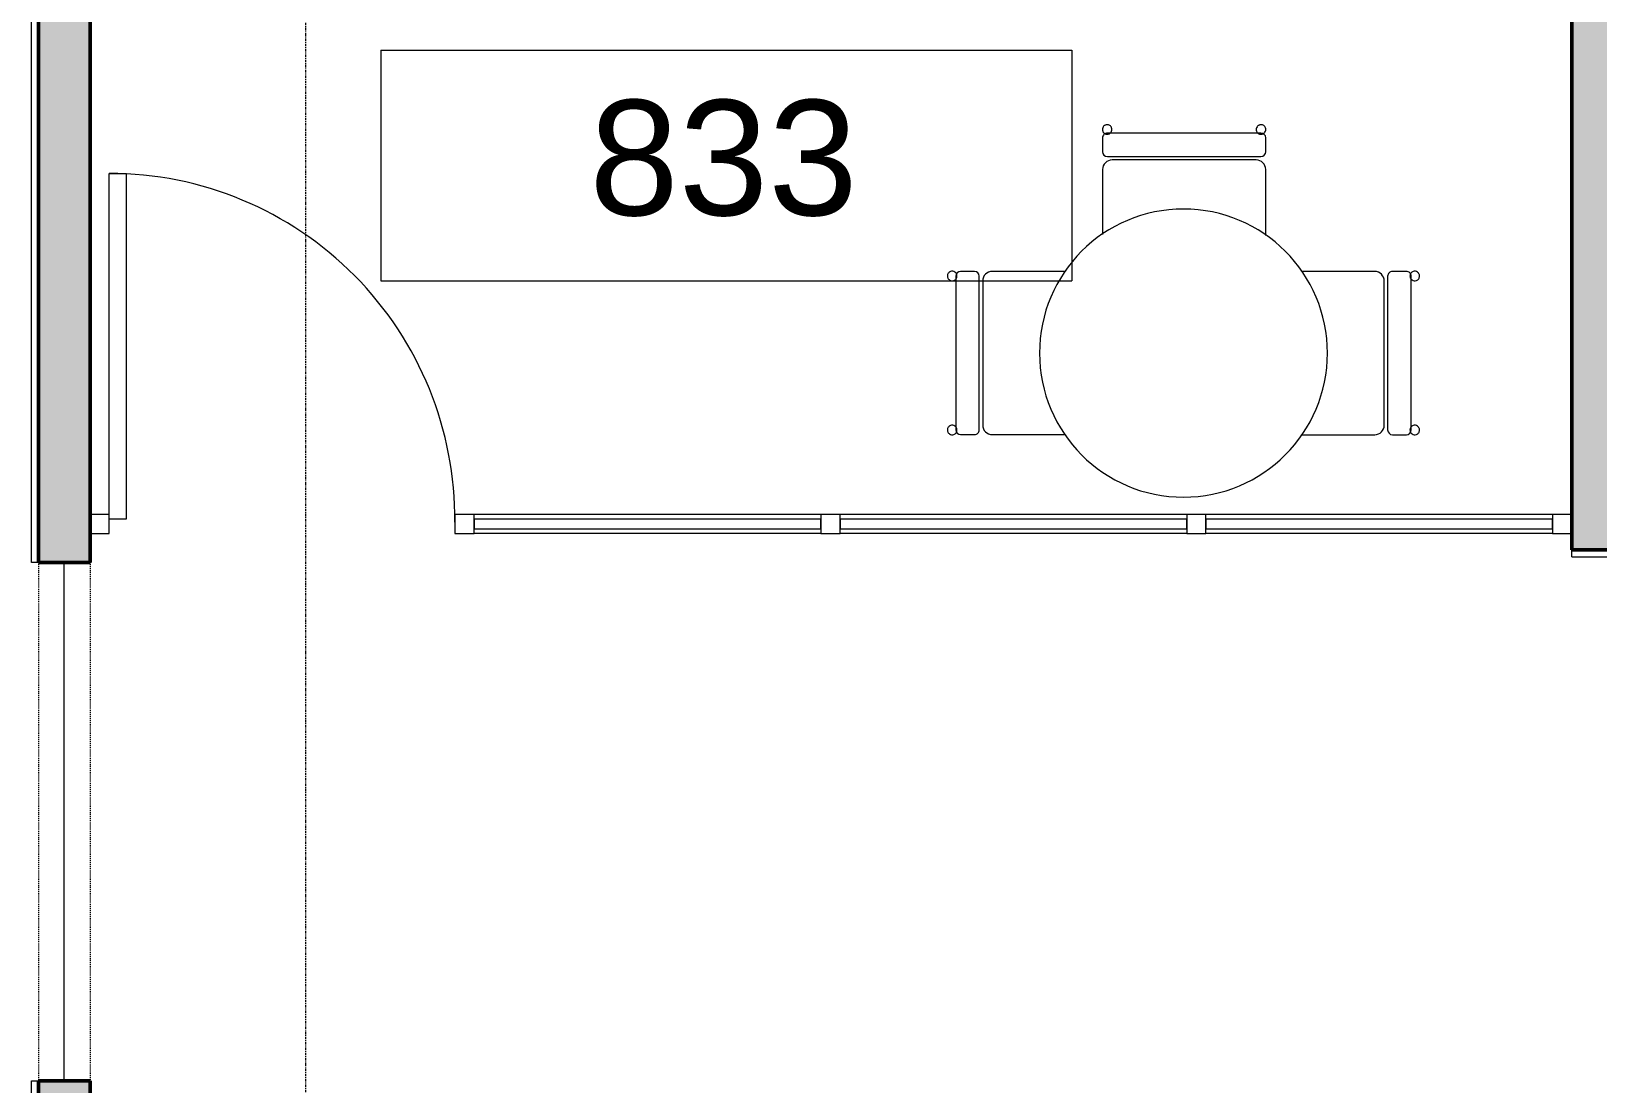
# Model space of a CAD drawing. Header units: inches. Extents: x -956 to 1409, y -1111 to 895.
# Drawn here: x -364 to -200.8, y -752.6 to -643 of the extents above; entities that cross this region are included whole.
import ezdxf

# ---------------------------------------------------------------- set-up
doc = ezdxf.new("R2010")
doc.units = ezdxf.units.IN
doc.header["$MEASUREMENT"] = 0
doc.linetypes.add('Grid Line 1_4_', pattern=[0.4375, 0.25, -0.0625, 0.0625, -0.0625])
doc.linetypes.add('Overhead', pattern=[0.15625, 0.09375, -0.0625])
for name, color, linetype, lineweight in [('A-AREA', 32, 'Continuous', 9), ('A-AREA-IDEN', 2, 'Continuous', 9), ('A-DOOR', 31, 'Continuous', 13), ('A-GENM', 13, 'Continuous', 9), ('A-GLAZ-CURT', 52, 'Continuous', 9), ('A-GLAZ-CWMG', 51, 'Continuous', 9), ('A-WALL-PATT', 111, 'Continuous', 13), ('I-FURN', 30, 'Continuous', 9), ('I-WALL', 2, 'Continuous', 13), ('S-GRID', 1, 'Continuous', 9)]:
    doc.layers.add(name, color=color, linetype=linetype, lineweight=lineweight)
doc.styles.add('Arial_3', font='arial.ttf', dxfattribs={"height": 12})

# ---------------------------------------------------------------- blocks, each defined once
blk = doc.blocks.new('Basic Wall _ Metal Stud - 5 3_8_ - Acoustic Plywood Face Pattern to deck - ___-2776775-8TH FLOOR TELECOM UNDERFLOOR ROUTING PLAN')
at = {"layer": 'I-WALL', "color": 253}
for q in [(-203.54, -696.99), (-198.16, -697.74)]:
    blk.add_line((-203.54, -697.74), q, dxfattribs=at)
blk = doc.blocks.new('Basic Wall _ Metal Stud - 5 3_8_ - Acoustic Plywood Face Pattern to deck - ___-2777458-8TH FLOOR TELECOM UNDERFLOOR ROUTING PLAN')
at = {"layer": 'I-WALL', "color": 253}
for p, q in [((-364.03, -698.31), (-364.03, -587.62)), ((-363.28, -698.31), (-364.03, -698.31)), ((-364.03, -752.31), (-363.28, -752.31)), ((-364.03, -884.74), (-364.03, -752.31))]:
    blk.add_line(p, q, dxfattribs=at)
blk = doc.blocks.new('Curtain Wall-Store Front-Sgl w swing _ Bar - Store Front Door-3130016-8TH FLOOR TELECOM UNDERFLOOR ROUTING PLAN')
at = {"layer": 'A-DOOR', "color": 133, "lineweight": 20}
for p, q in [((-18, 36.5), (-16.25, 36.5)), ((-18, 1), (-18, 36.5)), ((-16.25, 36.5), (-16.25, 0.5)), ((-16.25, 0.5), (-18, 0.5))]:
    blk.add_line(p, q, dxfattribs=at)
at = {"layer": 'A-DOOR', "color": 53, "lineweight": 9}
blk.add_arc((-18, 0.5), 36, 359.5, 90, dxfattribs=at)
blk = doc.blocks.new('System Panel - Glazed Centered-3570784-8TH FLOOR TELECOM UNDERFLOOR ROUTING PLAN')
at = {"layer": 'A-GLAZ-CURT', "color": 253, "lineweight": 13}
for p, q in [((18.06, 0.5), (-18.06, 0.5)), ((-18.06, 0.5), (-18.06, -0.5)), ((18.06, -0.5), (18.06, 0.5)), ((-18.06, -0.5), (18.06, -0.5))]:
    blk.add_line(p, q, dxfattribs=at)
blk = doc.blocks.new('Rectangular Mullion - 2_ x 2_ Office Front-3570782-8TH FLOOR TELECOM UNDERFLOOR ROUTING PLAN')
at = {"layer": 'A-GLAZ-CWMG', "color": 53}
for p, q in [((-281.78, -693.31), (-317.91, -693.31)), ((-281.78, -695.31), (-317.91, -695.31))]:
    blk.add_line(p, q, dxfattribs=at)
blk = doc.blocks.new('Rectangular Mullion - 2_ x 2_ Office Front-1467737-8TH FLOOR TELECOM UNDERFLOOR ROUTING PLAN')
at = {"layer": 'A-GLAZ-CWMG', "color": 133, "lineweight": 20}
for p, q in [((-2, 1), (0, 1)), ((-2, -1), (-2, 1)), ((0, 1), (0, -1)), ((0, -1), (-2, -1))]:
    blk.add_line(p, q, dxfattribs=at)
blk = doc.blocks.new('Rectangular Mullion - 2_ x 2_ Office Front-1496762-8TH FLOOR TELECOM UNDERFLOOR ROUTING PLAN')
at = {"layer": 'A-GLAZ-CWMG', "color": 133, "lineweight": 20}
for p, q in [((0, 1), (-2, 1)), ((-2, 1), (-2, -1)), ((0, -1), (0, 1)), ((-2, -1), (0, -1))]:
    blk.add_line(p, q, dxfattribs=at)
blk = doc.blocks.new('Rectangular Mullion - 2_ x 2_ Office Front-1467735-8TH FLOOR TELECOM UNDERFLOOR ROUTING PLAN')
at = {"layer": 'A-GLAZ-CWMG', "color": 133, "lineweight": 20}
for p, q in [((-1, 1), (1, 1)), ((-1, -1), (-1, 1)), ((1, 1), (1, -1)), ((1, -1), (-1, -1))]:
    blk.add_line(p, q, dxfattribs=at)
blk = doc.blocks.new('Opening - 56_ x 120_-4755646-8TH FLOOR TELECOM UNDERFLOOR ROUTING PLAN')
at = {"layer": 'A-GENM', "linetype": 'Overhead'}
for p, q in [((-27.32, 2.69), (26.68, 2.69)), ((-27.32, -2.69), (26.68, -2.69))]:
    blk.add_line(p, q, dxfattribs=at)
blk = doc.blocks.new('Table-Dining Round w Chairs - 30_ Diameter-3133440-8TH FLOOR TELECOM UNDERFLOOR ROUTING PLAN')
at = {"layer": 'I-FURN', "color": 53}
for start, end in [(90, 270), (270, 90)]:
    blk.add_arc((4.08, -7.28), 15, start, end, dxfattribs=at)
blk = doc.blocks.new('Chair-Breuer - Chair-Breuer-V65-8TH FLOOR TELECOM UNDERFLOOR ROUTING PLAN')
at = {"layer": 'I-FURN', "color": 53}
for p, q in [((-8.5, 2.63), (-8.5, -5)), ((8.5, -5), (8.5, 2.63)), ((8, -6.35), (-8, -6.35)), ((-7.5, -6), (7.5, -6)), ((-8.5, -6.85), (-8.5, -8.3)), ((8.5, -8.3), (8.5, -6.85)), ((-8, -8.8), (8, -8.8))]:
    blk.add_line(p, q, dxfattribs=at)
for centre, radius, start, end in [((-7.5, -5), 1, 180, 270), ((-8, -6.85), 0.5, 90, 180), ((7.5, -5), 1, 270, 360), ((8, -6.85), 0.5, 0, 90), ((-8, -8.3), 0.5, 180, 270), ((8, -8.3), 0.5, 270, 0)]:
    blk.add_arc(centre, radius, start, end, dxfattribs=at)
for points in [[(-8.01, -8.68), (-8.05, -8.68), (-8.13, -8.68), (-8.25, -8.73), (-8.35, -8.8), (-8.45, -8.92), (-8.53, -9.11), (-8.5, -9.33), (-8.41, -9.49), (-8.3, -9.59), (-8.16, -9.66), (-8.06, -9.67), (-8.01, -9.67)], [(-8.01, -9.67), (-7.97, -9.67), (-7.89, -9.66), (-7.78, -9.62), (-7.68, -9.55), (-7.57, -9.43), (-7.49, -9.24), (-7.52, -9.02), (-7.61, -8.86), (-7.72, -8.76), (-7.86, -8.69), (-7.96, -8.68), (-8.01, -8.68)], [(8.02, -8.68), (7.98, -8.68), (7.9, -8.68), (7.79, -8.73), (7.69, -8.8), (7.58, -8.92), (7.5, -9.11), (7.53, -9.33), (7.62, -9.49), (7.73, -9.59), (7.87, -9.66), (7.97, -9.67), (8.02, -9.67)], [(8.02, -9.67), (8.06, -9.67), (8.14, -9.66), (8.26, -9.62), (8.36, -9.55), (8.46, -9.43), (8.54, -9.24), (8.51, -9.02), (8.42, -8.86), (8.31, -8.76), (8.17, -8.69), (8.07, -8.68), (8.02, -8.68)]]:
    blk.add_open_spline(points, degree=3, knots=[0, 0, 0, 0, 0.076923, 0.153846, 0.230769, 0.307692, 0.461538, 0.615385, 0.711538, 0.807692, 0.903846, 1, 1, 1, 1], dxfattribs=at)
blk = doc.blocks.new('Chair-Breuer - Chair-Breuer-V76-8TH FLOOR TELECOM UNDERFLOOR ROUTING PLAN')
at = {"layer": 'I-FURN', "color": 53}
for p, q in [((-8.5, 1.87), (-8.5, -5)), ((8.5, -5), (8.5, 1.77)), ((8, -6.35), (-8, -6.35)), ((-7.5, -6), (7.5, -6)), ((-8.5, -6.85), (-8.5, -8.3)), ((8.5, -8.3), (8.5, -6.85)), ((-8, -8.8), (8, -8.8))]:
    blk.add_line(p, q, dxfattribs=at)
for centre, radius, start, end in [((-7.5, -5), 1, 180, 270), ((-8, -6.85), 0.5, 90, 180), ((7.5, -5), 1, 270, 360), ((8, -6.85), 0.5, 0, 90), ((-8, -8.3), 0.5, 180, 270), ((8, -8.3), 0.5, 270, 0)]:
    blk.add_arc(centre, radius, start, end, dxfattribs=at)
for points in [[(-8.01, -8.68), (-8.05, -8.68), (-8.13, -8.68), (-8.25, -8.73), (-8.35, -8.8), (-8.45, -8.92), (-8.53, -9.11), (-8.5, -9.33), (-8.41, -9.49), (-8.3, -9.59), (-8.16, -9.66), (-8.06, -9.67), (-8.01, -9.67)], [(-8.01, -9.67), (-7.97, -9.67), (-7.89, -9.66), (-7.78, -9.62), (-7.68, -9.55), (-7.57, -9.43), (-7.49, -9.24), (-7.52, -9.02), (-7.61, -8.86), (-7.72, -8.76), (-7.86, -8.69), (-7.96, -8.68), (-8.01, -8.68)], [(8.02, -8.68), (7.98, -8.68), (7.9, -8.68), (7.79, -8.73), (7.69, -8.8), (7.58, -8.92), (7.5, -9.11), (7.53, -9.33), (7.62, -9.49), (7.73, -9.59), (7.87, -9.66), (7.97, -9.67), (8.02, -9.67)], [(8.02, -9.67), (8.06, -9.67), (8.14, -9.66), (8.26, -9.62), (8.36, -9.55), (8.46, -9.43), (8.54, -9.24), (8.51, -9.02), (8.42, -8.86), (8.31, -8.76), (8.17, -8.69), (8.07, -8.68), (8.02, -8.68)]]:
    blk.add_open_spline(points, degree=3, knots=[0, 0, 0, 0, 0.076923, 0.153846, 0.230769, 0.307692, 0.461538, 0.615385, 0.711538, 0.807692, 0.903846, 1, 1, 1, 1], dxfattribs=at)
blk = doc.blocks.new('18433_1 - AEO NY - CENTRAL_rvt-1-8TH FLOOR TELECOM UNDERFLOOR ROUTING PLAN')
at = {"layer": 'A-WALL-PATT'}
blk.add_hatch(color=253, dxfattribs=at).paths.add_polyline_path([(-198.16, -691.62), (-198.16, -559.87), (-203.54, -559.87), (-203.54, -691.62)], flags=0)
at = {"layer": 'A-WALL-PATT', "lineweight": 5}
h = blk.add_hatch(color=9, dxfattribs=at)
h.paths.add_polyline_path([(-357.91, -884.74), (-357.91, -752.31), (-363.28, -752.31), (-363.28, -884.74)], flags=0)
h.paths.add_polyline_path([(-357.91, -698.31), (-357.91, -587.62), (-363.28, -587.62), (-363.28, -698.31)], flags=0)
h = blk.add_hatch(color=9, dxfattribs=at)
h.paths.add_polyline_path([(116.65, -696.99), (116.65, -691.62), (111.27, -691.62), (111.27, -696.99)], flags=0)
h.paths.add_polyline_path([(-42.35, -696.99), (-36.97, -696.99), (-36.97, -691.62), (-42.35, -691.62)], flags=0)
h.paths.add_polyline_path([(-203.54, -696.99), (-198.16, -696.99), (-198.16, -691.62), (-203.54, -691.62)], flags=0)
at = {"layer": 'A-AREA', "color": 53}
blk.add_line((-360.6, -752.31), (-360.6, -698.31), dxfattribs=at)
at = {"layer": 'I-WALL', "color": 213, "lineweight": 50}
for p, q in [((-203.54, -559.87), (-203.54, -691.62)), ((-363.28, -587.62), (-363.28, -698.31)), ((-357.91, -698.31), (-357.91, -587.62)), ((-203.54, -691.62), (-203.54, -696.99)), ((-363.28, -698.31), (-357.91, -698.31)), ((-203.54, -696.99), (-198.16, -696.99)), ((-357.91, -752.31), (-363.28, -752.31)), ((-363.28, -752.31), (-363.28, -884.74)), ((-357.91, -884.74), (-357.91, -752.31))]:
    blk.add_line(p, q, dxfattribs=at)
at = {"layer": 'S-GRID', "linetype": 'Grid Line 1_4_'}
blk.add_line((-335.48, -529.37), (-335.48, -1087.29), dxfattribs=at)
at = {"color": 53, "lineweight": 9}
for name, p in [('Basic Wall _ Metal Stud - 5 3_8_ - Acoustic Plywood Face Pattern to deck - ___-2777458-8TH FLOOR TELECOM UNDERFLOOR ROUTING PLAN', (0, 0)), ('Curtain Wall-Store Front-Sgl w swing _ Bar - Store Front Door-3130016-8TH FLOOR TELECOM UNDERFLOOR ROUTING PLAN', (-337.91, -694.31)), ('Rectangular Mullion - 2_ x 2_ Office Front-3570782-8TH FLOOR TELECOM UNDERFLOOR ROUTING PLAN', (0, 0)), ('Rectangular Mullion - 2_ x 2_ Office Front-3570782-8TH FLOOR TELECOM UNDERFLOOR ROUTING PLAN', (38.12, 0)), ('Rectangular Mullion - 2_ x 2_ Office Front-3570782-8TH FLOOR TELECOM UNDERFLOOR ROUTING PLAN', (76.25, 0)), ('System Panel - Glazed Centered-3570784-8TH FLOOR TELECOM UNDERFLOOR ROUTING PLAN', (-299.85, -694.31)), ('System Panel - Glazed Centered-3570784-8TH FLOOR TELECOM UNDERFLOOR ROUTING PLAN', (-261.72, -694.31)), ('System Panel - Glazed Centered-3570784-8TH FLOOR TELECOM UNDERFLOOR ROUTING PLAN', (-223.6, -694.31)), ('Basic Wall _ Metal Stud - 5 3_8_ - Acoustic Plywood Face Pattern to deck - ___-2776775-8TH FLOOR TELECOM UNDERFLOOR ROUTING PLAN', (0, 0))]:
    blk.add_blockref(name, p, dxfattribs=at)
for name, p, rotation in [('Chair-Breuer - Chair-Breuer-V76-8TH FLOOR TELECOM UNDERFLOOR ROUTING PLAN', (-243.93, -662.41), 180), ('Table-Dining Round w Chairs - 30_ Diameter-3133440-8TH FLOOR TELECOM UNDERFLOOR ROUTING PLAN', (-251.28, -680.6), 89.9999999999999), ('Chair-Breuer - Chair-Breuer-V65-8TH FLOOR TELECOM UNDERFLOOR ROUTING PLAN', (-258.92, -676.51), 269.9999999999951), ('Chair-Breuer - Chair-Breuer-V65-8TH FLOOR TELECOM UNDERFLOOR ROUTING PLAN', (-229.08, -676.52), 89.99999999999474), ('Rectangular Mullion - 2_ x 2_ Office Front-1496762-8TH FLOOR TELECOM UNDERFLOOR ROUTING PLAN', (-357.91, -694.31), 180), ('Opening - 56_ x 120_-4755646-8TH FLOOR TELECOM UNDERFLOOR ROUTING PLAN', (-360.6, -725.63), 269.9999999999999)]:
    blk.add_blockref(name, p, dxfattribs=dict(at, rotation=rotation))
at = {"color": 53, "lineweight": 9, "extrusion": (0, 0, -1), "rotation": 180}
for name, p in [('Rectangular Mullion - 2_ x 2_ Office Front-1467735-8TH FLOOR TELECOM UNDERFLOOR ROUTING PLAN', (318.91, -694.31)), ('Rectangular Mullion - 2_ x 2_ Office Front-1467735-8TH FLOOR TELECOM UNDERFLOOR ROUTING PLAN', (280.78, -694.31)), ('Rectangular Mullion - 2_ x 2_ Office Front-1467735-8TH FLOOR TELECOM UNDERFLOOR ROUTING PLAN', (242.66, -694.31)), ('Rectangular Mullion - 2_ x 2_ Office Front-1467737-8TH FLOOR TELECOM UNDERFLOOR ROUTING PLAN', (203.54, -694.31))]:
    blk.add_blockref(name, p, dxfattribs=at)
blk = doc.blocks.new('Room Tag - Room Tag-84095-8TH FLOOR TELECOM UNDERFLOOR ROUTING PLAN')
at = {"layer": 'A-AREA-IDEN'}
for p, q in [((-0.375, -0.0625), (-0.375, -0.3125)), ((-0.375, -0.0625), (0.375, -0.0625)), ((0.375, -0.0625), (0.375, -0.3125)), ((-0.375, -0.3125), (0.375, -0.3125))]:
    blk.add_line(p, q, dxfattribs=at)

msp = doc.modelspace()

# ---------------------------------------------------------------- block references
at = {"lineweight": 5}
msp.add_blockref('18433_1 - AEO NY - CENTRAL_rvt-1-8TH FLOOR TELECOM UNDERFLOOR ROUTING PLAN', (0, 0), dxfattribs=at)

# ---------------------------------------------------------------- next in the draw order: block references
at = {"layer": 'A-AREA-IDEN', "xscale": 95.99999999999994, "yscale": 95.99999999999994, "zscale": 95.99999999999994}
msp.add_blockref('Room Tag - Room Tag-84095-8TH FLOOR TELECOM UNDERFLOOR ROUTING PLAN', (-291.62, -638.99), dxfattribs=at)

# ---------------------------------------------------------------- next in the draw order: texts
at = {"layer": 'A-AREA-IDEN', "insert": (-305.9, -650.17), "char_height": 12, "width": 33.633, "attachment_point": 1, "style": 'Arial_3'}
msp.add_mtext('833', dxfattribs=at)

doc.saveas('drawing.dxf')
